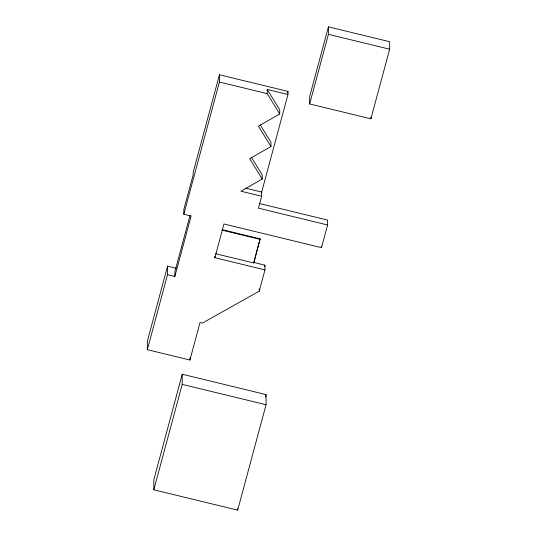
<?xml version="1.0" encoding="UTF-8"?>
<svg xmlns="http://www.w3.org/2000/svg" width="537" height="537" viewBox="0 0 537 537"><rect width="100%" height="100%" fill="white"/><g stroke="black" fill="none" stroke-linecap="round" stroke-linejoin="round"><path stroke-width="0.81" d="M222.036 229.614L260.136 238.864L253.779 262.452L264.969 265.171L264.956 269.876L259.223 291.161L202.395 323.099L200.032 322.522L189.93 360.025L147.333 349.681L147.36 341.149L167.564 266.151L176.405 268.299M153.81 489.791L153.844 479.655L182.238 374.235L266.09 394.601L266.057 404.73L237.663 510.15L153.81 489.791L182.204 384.371L182.238 374.235M147.333 349.681L167.531 274.682L167.564 266.151M167.531 274.682L174.84 276.461L174.861 271.749L190.058 215.33M174.84 276.461L191.125 216.008L183.815 214.229L183.835 209.343L193.159 174.901L193.166 172.35L219.445 74.771L287.973 91.411L287.966 94.492L261.68 192.071L261.667 196.247L258.451 208.188L327.59 224.976L321.482 247.658L223.942 223.976L214.86 257.713L264.956 269.876M189.93 360.025L189.937 357.696M214.86 257.713L214.867 256.042M183.815 214.229L219.418 82.033L219.445 74.771M237.663 510.15L237.669 508.593M215.686 253.726L253.779 262.982L253.779 262.452M259.223 291.161L259.23 288.805M253.779 262.982L260.136 238.864M261.667 196.247L240.932 191.212L262.21 179.056L262.224 174.874L251.43 157.321M262.21 179.056L249.692 158.69L270.97 146.527L258.451 126.161L279.73 114.005L267.211 93.639L267.225 89.457L287.966 94.492M270.97 146.527L270.984 142.352L260.197 124.792M279.73 114.005L279.743 109.823L267.225 89.457M309.648 103.943L309.674 96.465L328.422 26.85L389.667 41.725L389.64 49.203L370.892 118.818L309.648 103.943L328.396 34.328L328.422 26.85M321.482 247.658L321.488 246.033M327.59 224.976L327.61 220.089L259.183 203.469M370.892 118.818L370.899 117.153M287.537 93.029L287.973 91.411M261.257 193.132L261.687 191.541M264.546 266.748L264.969 265.171M265.439 397.011L266.09 394.601M328.396 34.328L389.64 49.203M219.418 82.033L267.211 93.639M245.731 188.198L261.68 192.071M222.036 230.145L260.13 239.395M182.204 384.371L266.057 404.73"/></g></svg>
